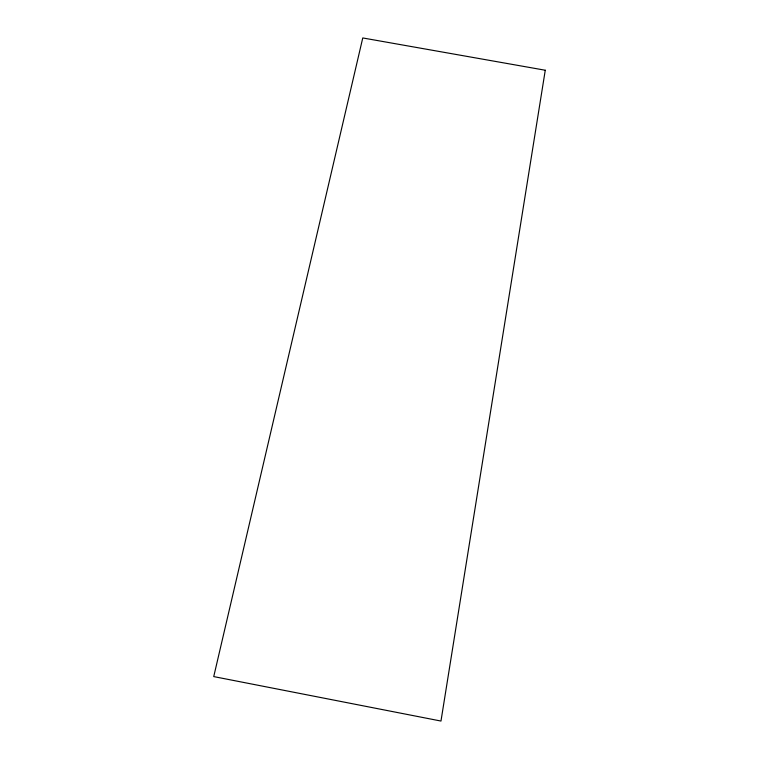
<?xml version="1.0" encoding="UTF-8"?>
<svg xmlns="http://www.w3.org/2000/svg" width="759" height="759" viewBox="0 0 759 759"><rect width="100%" height="100%" fill="white"/><g stroke="black" fill="none" stroke-linecap="round" stroke-linejoin="round"><path stroke-width="1.14" d="M545.266 70.236L440.979 721.05L213.734 676.592L362.764 37.95L545.266 70.236"/></g></svg>
